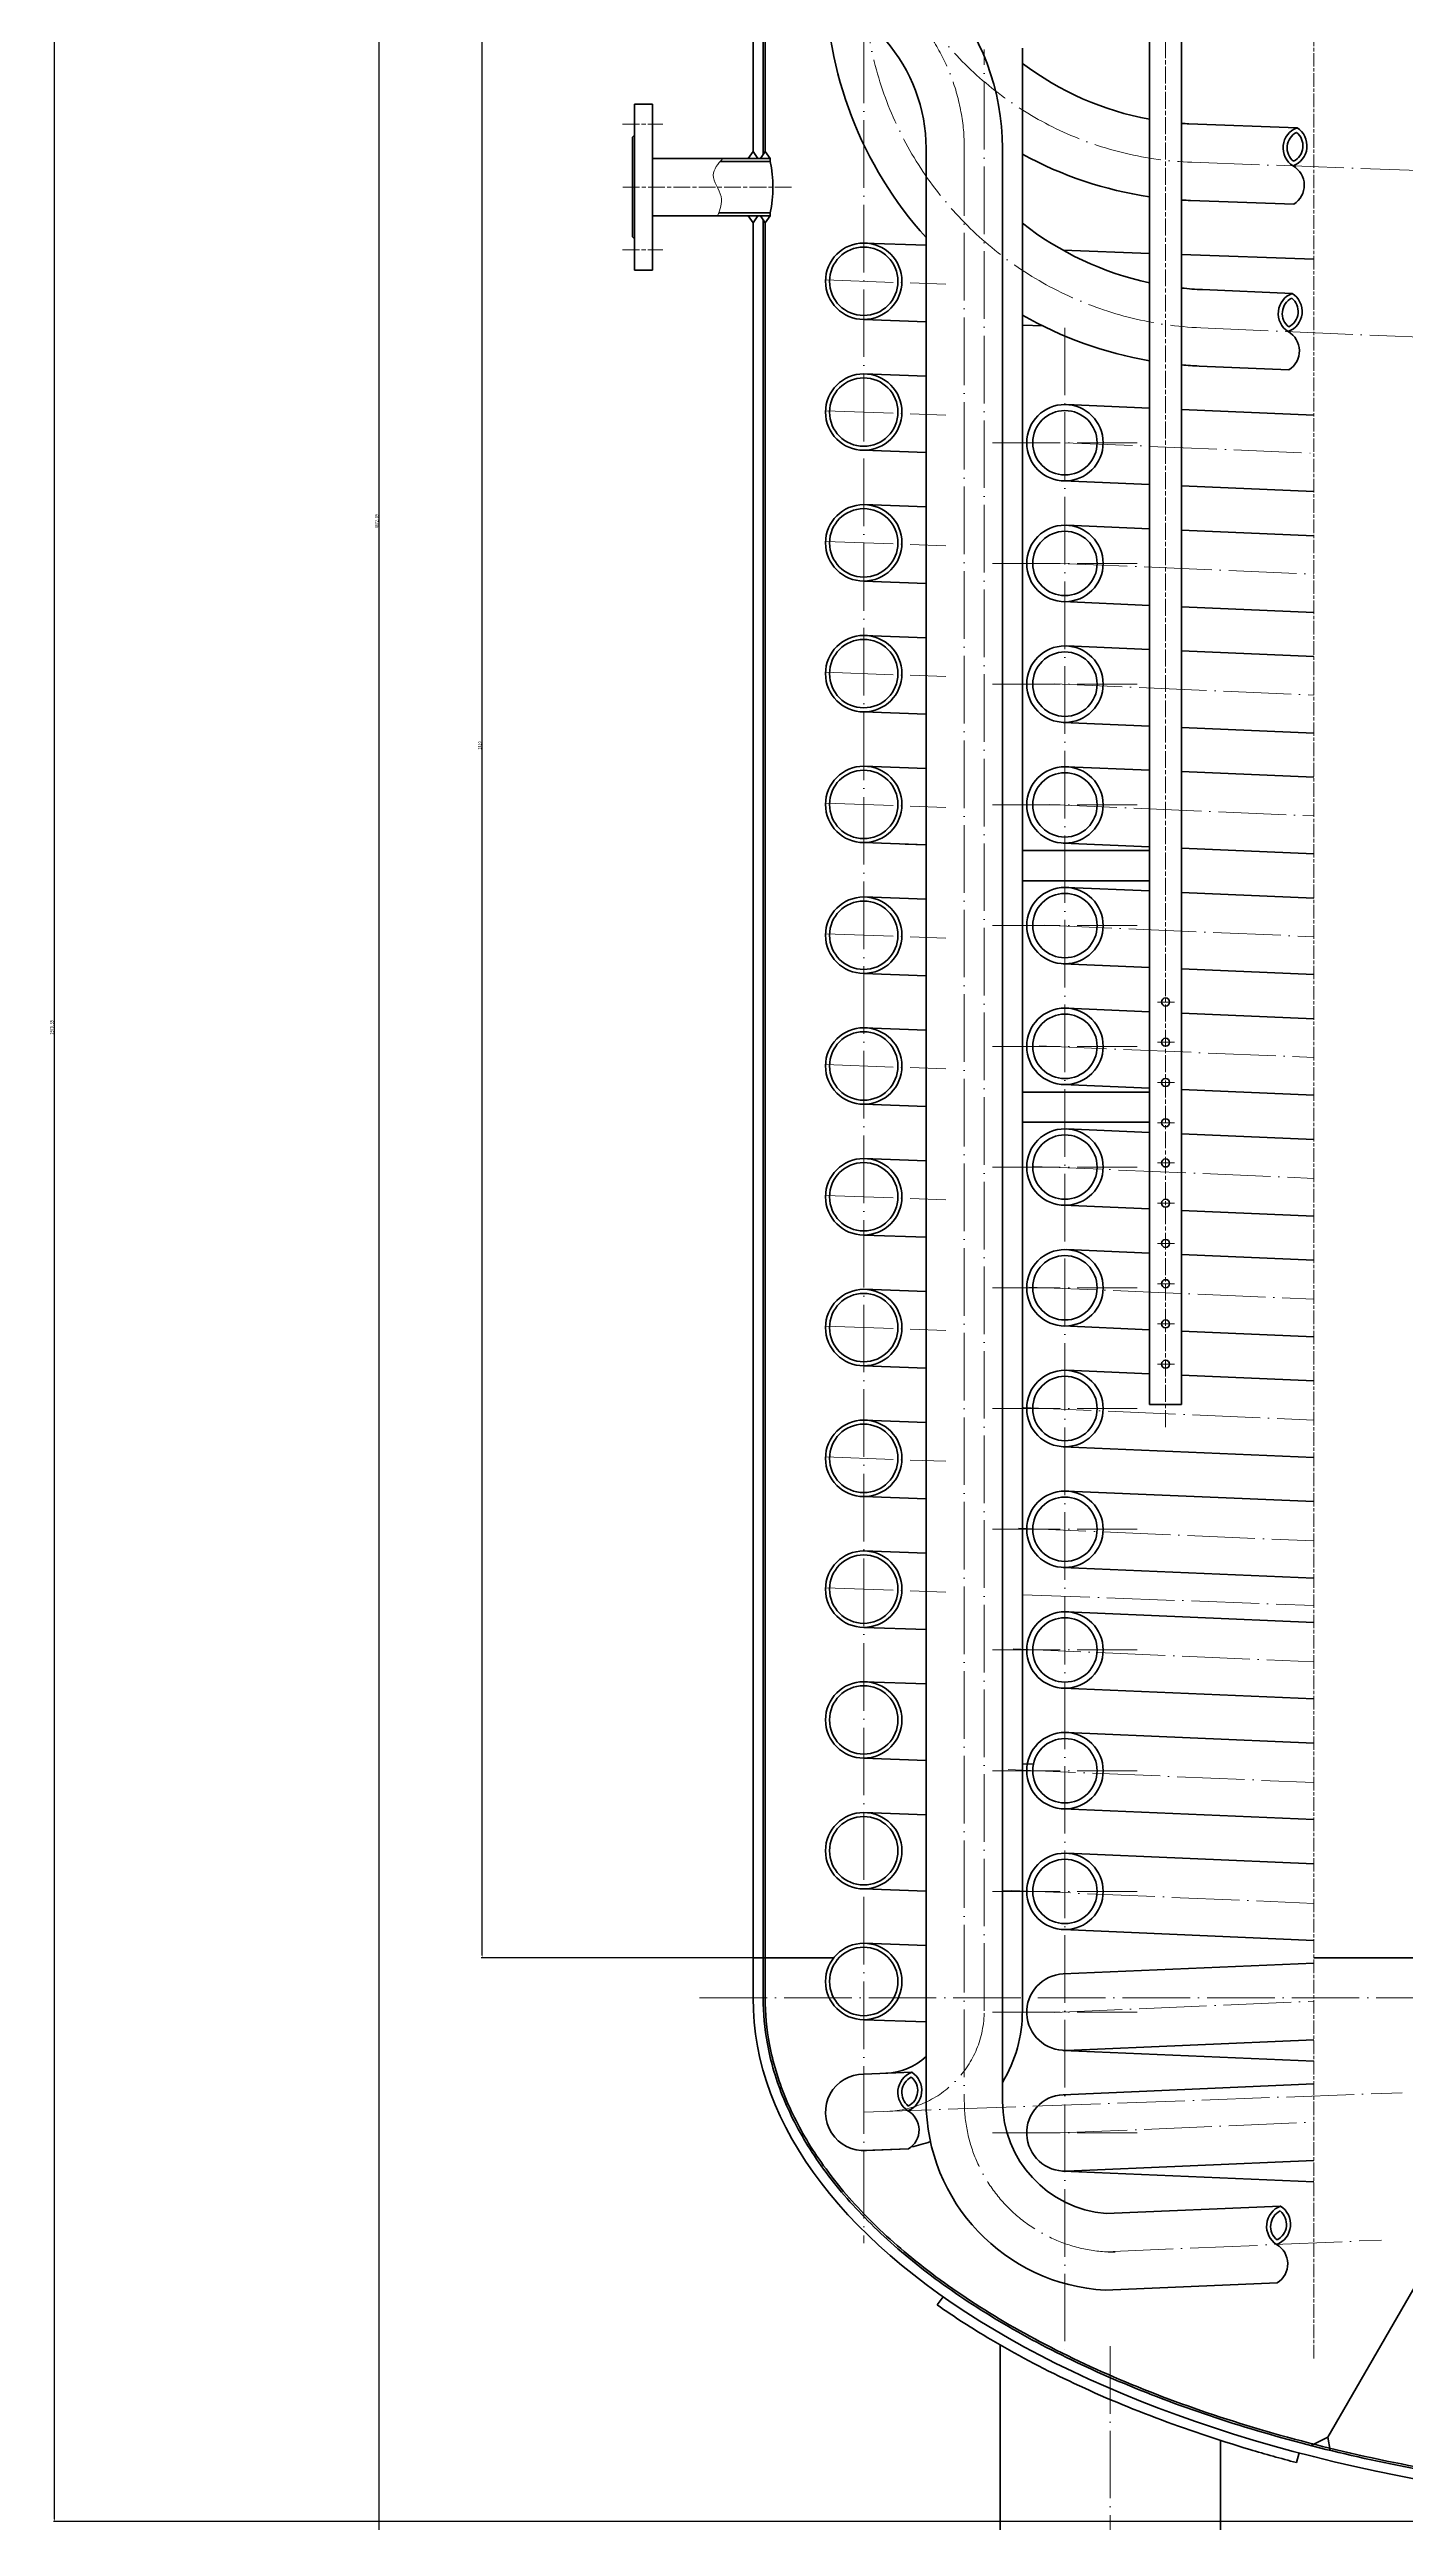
# Model space of a CAD drawing. Header units: millimetres. Extents: x 17368 to 100025, y -24769 to 12950.
# Drawn here: x 64009 to 65357, y -631 to 1827 of the extents above; entities that cross this region are included whole.
import ezdxf

# ---------------------------------------------------------------- set-up
doc = ezdxf.new("R2010")
doc.units = ezdxf.units.MM
doc.header["$LTSCALE"] = 2.8
for name, pattern in [('ACAD_ISO04W100', [30, 24, -3, 0, -3]), ('AM_ISO08W050', [18, 12, -1.5, 3, -1.5]), ('AM_ISO08W050x2', [9, 6, -0.75, 1.5, -0.75])]:
    doc.linetypes.add(name, pattern=pattern)
doc.layers.get('0').update_dxf_attribs({"lineweight": 50})
doc.layers.get('Defpoints').update_dxf_attribs({"lineweight": 50})
for name, color, linetype, lineweight in [('AM_7N', 4, 'AM_ISO08W050', 15), ('red', 1, 'ACAD_ISO04W100', 15), ('细实线', 5, 'Continuous', 15)]:
    doc.layers.add(name, color=color, linetype=linetype, lineweight=lineweight)
doc.styles.add('仿宋体', font='', dxfattribs={"width": 0.7, "height": 3.5})
doc.styles.get('仿宋体').set_extended_font_data('FangSong_GB2312')
doc.dimstyles.new('ISO-25', dxfattribs={"dimtxt": 3.5, "dimasz": 2.5, "dimexe": 1.25, "dimexo": 0.625, "dimtad": 1, "dimdsep": 46, "dimtxsty": '仿宋体', "dimcen": 2.5, "dimadec": 0, "dimazin": 0, "dimtfac": 1, "dimtmove": 0, "dimatfit": 1, "dimfxl": 0, "dimarcsym": 0})

# ---------------------------------------------------------------- blocks, each defined once
blk = doc.blocks.new('*D1258')
at = {"layer": 'Defpoints', "color": 0}
for p in [(64336.6, 3764.2), (64832.3, 3764.2), (65063.3, -908.7)]:
    blk.add_point(p, dxfattribs=at)
at = {"layer": '细实线', "color": 0, "lineweight": -2}
for p, q in [((64831.7, 3764.2), (64335.8, 3764.2)), ((64336.6, -906.2), (64336.6, 3761.7)), ((65062.7, -908.7), (64335.8, -908.7))]:
    blk.add_line(p, q, dxfattribs=at)
at = {"layer": '细实线', "color": 0}
for points in [[(64336.2, 3761.7), (64337.1, 3761.7), (64336.6, 3764.2)], [(64336.2, -906.2), (64337.1, -906.2), (64336.6, -908.7)]]:
    blk.add_solid(points, dxfattribs=at)
at = {"layer": '细实线', "color": 0, "insert": (64334.1, 1358.4), "char_height": 3.5, "attachment_point": 5, "rotation": 90, "style": '仿宋体'}
blk.add_mtext('4672.89', dxfattribs=at)
blk = doc.blocks.new('*D1259')
at = {"layer": 'Defpoints', "color": 0, "lineweight": 15}
for p in [(64439, 2340.4), (64667.7, 2340.4), (64708.3, -69.6)]:
    blk.add_point(p, dxfattribs=at)
at = {"layer": '细实线', "color": 0, "lineweight": -2}
for p, q in [((64667, 2340.4), (64438.2, 2340.4)), ((64439, -67.1), (64439, 2337.9)), ((64707.7, -69.6), (64438.2, -69.6))]:
    blk.add_line(p, q, dxfattribs=at)
at = {"layer": '细实线', "color": 0, "lineweight": 15}
for points in [[(64438.6, 2337.9), (64439.5, 2337.9), (64439, 2340.4)], [(64438.6, -67.1), (64439.5, -67.1), (64439, -69.6)]]:
    blk.add_solid(points, dxfattribs=at)
at = {"layer": '细实线', "color": 0, "insert": (64436.5, 1135.4), "char_height": 3.5, "attachment_point": 5, "rotation": 90, "style": '仿宋体'}
blk.add_mtext('2410', dxfattribs=at)
blk = doc.blocks.new('*D1276')
at = {"layer": 'Defpoints', "color": 0, "lineweight": 15}
for p in [(64013.8, 2340.4), (64667.7, 2340.4), (65618.3, -630)]:
    blk.add_point(p, dxfattribs=at)
at = {"layer": '细实线', "color": 0, "lineweight": -2}
for p, q in [((64667, 2340.4), (64013, 2340.4)), ((64013.8, -627.5), (64013.8, 2337.9)), ((65617.7, -630), (64013, -630))]:
    blk.add_line(p, q, dxfattribs=at)
at = {"layer": '细实线', "color": 0, "lineweight": 15}
for points in [[(64013.4, 2337.9), (64014.2, 2337.9), (64013.8, 2340.4)], [(64013.4, -627.5), (64014.2, -627.5), (64013.8, -630)]]:
    blk.add_solid(points, dxfattribs=at)
at = {"layer": '细实线', "color": 0, "insert": (64011.2, 855.2), "char_height": 3.5, "attachment_point": 5, "rotation": 90, "style": '仿宋体'}
blk.add_mtext('2970.39', dxfattribs=at)

msp = doc.modelspace()

# ---------------------------------------------------------------- linework, layer by layer
for p, q in [((64708.3313, 2106.2781), (64708.3313, 1725.8209)), ((64718.3313, 2110.96338), (64718.3313, 1722.87225)), ((64720.3313, 2108.3021), (64720.3313, 1725.8209)), ((64976.05272, -122.41161), (64976.05272, 1828.61261)), ((65141.58275, 1753.27913), (65249.02669, 1749.38891)), ((64703.3313, 1718.91), (64708.3313, 1725.8209)), ((64708.3313, 1725.8209), (64713.0188, 1718.91)), ((64720.3313, 1725.8209), (64715.6438, 1718.91)), ((64725.3313, 1718.91), (64720.3313, 1725.8209)), ((64880.3313, 1729.04593), (64880.3313, -212.23717)), ((64956.3313, 1729.08854), (64956.3313, -212.23717)), ((64608.3313, 1718.91), (64725.3313, 1718.91)), ((64675.65629, 1715.91), (64725.3313, 1715.91)), ((64725.3313, 1718.91), (64725.3313, 1715.91)), ((65143.10761, 1677.14299), (65245.7587, 1673.43614)), ((64608.3313, 1661.91), (64725.3313, 1661.91)), ((64674.22616, 1664.91), (64725.3313, 1664.91)), ((64703.3313, 1661.91), (64708.3313, 1654.9991)), ((64708.3313, 1654.9991), (64713.0188, 1661.91)), ((64708.3313, 1654.9991), (64708.3313, -69.59)), ((64720.3313, 1654.9991), (64715.6438, 1661.91)), ((64718.3313, 1657.94775), (64718.3313, -69.59)), ((64725.3313, 1661.91), (64720.3313, 1654.9991)), ((64720.3313, 1654.9991), (64720.3313, -69.59)), ((64725.3313, 1664.91), (64725.3313, 1661.91)), ((64880.3313, 1632.57216), (64818.3313, 1634.81105)), ((65102.33121, 1624.5555), (65016.52487, 1627.65406)), ((65265.7798, 1618.65318), (65134.33121, 1623.39994)), ((65154.97213, 1588.51827), (65244.14082, 1584.69676)), ((64880.3313, 1556.57216), (64818.3313, 1558.81105)), ((64996.45313, 1552.37887), (64976.05272, 1553.11555)), ((64880.3313, 1502.56533), (64818.3313, 1504.81105)), ((65151.71798, 1512.58797), (65240.94834, 1508.76381)), ((65019.95838, 1474.30458), (65102.33121, 1470.77431)), ((65134.33121, 1469.40288), (65265.7798, 1463.76937)), ((64880.3313, 1426.57216), (64818.3313, 1428.81105)), ((65016.70422, 1398.37428), (65102.33121, 1394.70455)), ((65134.33121, 1393.33312), (65265.7798, 1387.69961)), ((64880.3313, 1372.5653), (64818.3313, 1374.81105)), ((65019.95838, 1354.30458), (65102.33121, 1350.77431)), ((65134.33121, 1349.40288), (65265.7798, 1343.76937)), ((64880.3313, 1296.57216), (64818.3313, 1298.81105)), ((65016.70422, 1278.37428), (65102.33121, 1274.70455)), ((65134.33121, 1273.33312), (65265.7798, 1267.69961)), ((64880.3313, 1242.5653), (64818.3313, 1244.81105)), ((65019.95838, 1234.30458), (65102.33121, 1230.77431)), ((65134.33121, 1229.40288), (65265.7798, 1223.76937)), ((64880.3313, 1166.57216), (64818.3313, 1168.81105)), ((65016.70422, 1158.37428), (65102.33121, 1154.70455)), ((65134.33121, 1153.33312), (65265.7798, 1147.69961)), ((64880.3313, 1112.57216), (64818.3313, 1114.81105)), ((65019.95838, 1114.30458), (65102.33121, 1110.77431)), ((65134.33121, 1109.40288), (65265.7798, 1103.76937)), ((64880.3313, 1036.57216), (64818.3313, 1038.81105)), ((64880.3313, 1036.57216), (64859.36987, 1037.3291)), ((65016.70422, 1038.37428), (65102.33121, 1034.70455)), ((65134.33121, 1033.33312), (65265.7798, 1027.69961)), ((64976.05272, 1030.8677), (65102.33121, 1030.8677)), ((64880.3313, 982.57216), (64818.3313, 984.81105)), ((64976.05272, 1000.8677), (65102.33121, 1000.8677)), ((65019.95838, 994.30458), (65102.33121, 990.77431)), ((65134.33121, 989.40288), (65265.7798, 983.76937)), ((65016.70422, 918.37428), (65102.33121, 914.70455)), ((65134.33121, 913.33312), (65265.7798, 907.69961)), ((64880.3313, 906.57216), (64818.3313, 908.81105)), ((65019.95838, 874.30458), (65102.33121, 870.77431)), ((65134.33121, 869.40288), (65265.7798, 863.76937)), ((64880.3313, 852.57216), (64818.3313, 854.81105)), ((64976.05272, 790.8677), (65102.33121, 790.8677)), ((65016.70422, 798.37428), (65102.33121, 794.70455)), ((65134.33121, 793.33312), (65265.7798, 787.69961)), ((64880.3313, 776.57216), (64818.3313, 778.81105)), ((64976.05272, 760.8677), (65102.33121, 760.8677)), ((65019.95838, 754.30458), (65102.33121, 750.77431)), ((65134.33121, 749.40288), (65265.7798, 743.76937)), ((64880.3313, 722.57216), (64818.3313, 724.81105)), ((65016.70422, 678.37428), (65102.33121, 674.70455)), ((65134.33121, 673.33312), (65265.7798, 667.69961)), ((64880.3313, 646.57216), (64818.3313, 648.81105)), ((65019.95838, 634.30458), (65102.33121, 630.77431)), ((65134.33121, 629.40288), (65265.7798, 623.76937)), ((64880.3313, 592.57216), (64818.3313, 594.81105)), ((65016.70422, 558.37428), (65102.33121, 554.70455)), ((65134.33121, 553.33312), (65265.7798, 547.69961)), ((64880.3313, 516.57216), (64818.3313, 518.81105)), ((65019.95838, 514.30458), (65102.33121, 510.77431)), ((65134.33121, 509.40288), (65265.7798, 503.76937)), ((64880.3313, 462.57216), (64818.3313, 464.81105)), ((65016.70422, 438.37428), (65265.7798, 427.69961)), ((65019.95838, 394.30458), (65265.7798, 383.76937)), ((64880.3313, 386.57216), (64818.3313, 388.81105)), ((64880.3313, 332.57216), (64818.3313, 334.81105)), ((65016.70422, 318.37428), (65265.7798, 307.69961)), ((65019.95838, 274.30458), (65265.7798, 263.76937)), ((64880.3313, 256.57216), (64818.3313, 258.81105)), ((64880.3313, 202.57216), (64818.3313, 204.81105)), ((65016.70422, 198.37428), (65265.7798, 187.69961)), ((65019.95838, 154.30458), (65265.7798, 143.76937)), ((64880.3313, 126.57216), (64818.3313, 128.81105)), ((64987.51098, 122.70178), (64976.05272, 123.11555)), ((64880.3313, 72.57216), (64818.3313, 74.81105)), ((65016.70422, 78.37428), (65265.7798, 67.69961)), ((65019.95838, 34.30458), (65265.7798, 23.76937)), ((64880.3313, -3.42784), (64818.3313, -1.18895)), ((65016.70422, -41.62572), (65265.7798, -52.30039)), ((64708.3313, -69.59), (64788.54725, -69.59)), ((64708.3313, -69.59), (64708.3313, -109.59)), ((64718.3313, -69.59), (64718.3313, -109.59)), ((64720.3313, -69.59), (64720.3313, -109.59)), ((64880.3313, -57.42784), (64818.3313, -55.18895)), ((65265.7798, -69.59), (65580.83183, -69.59)), ((65016.70422, -85.69542), (65265.7798, -75.02076)), ((64880.3313, -133.42784), (64818.3313, -131.18895)), ((64880.3313, -133.42784), (64859.36987, -132.6709)), ((65016.70422, -161.62572), (65265.7798, -172.30039)), ((65019.95838, -161.62572), (65265.7798, -151.09052)), ((64818.3313, -185.18895), (64866.08453, -183.46453)), ((64818.3313, -185.18895), (64866.08453, -183.46453)), ((65016.70422, -205.69542), (65265.7798, -195.02076)), ((64818.3313, -261.18895), (64862.94611, -259.57786)), ((64821.07217, -261.08998), (64862.94514, -259.57847)), ((65016.70422, -281.62572), (65265.7798, -292.30039)), ((65019.95838, -281.62572), (65265.7798, -271.09052)), ((65438.13137, -271.59), (65279.57749, -546.21338)), ((65059.27936, -323.87078), (65232.65383, -316.44044)), ((65058.43719, -399.97663), (65229.46731, -392.64677)), ((64891.41051, -414.69713), (64897.17312, -406.52461)), ((64953.8313, -454.43492), (64953.8313, -888.68015)), ((65172.8313, -549.3146), (65172.8313, -888.68015)), ((65248.56403, -571.41073), (65251.11176, -561.74093)), ((65263.0704, -554.51863), (65279.57749, -546.21338)), ((65279.57749, -546.21338), (65282.12876, -559.28381))]:
    msp.add_line(p, q)
for centre, radius in [((64818.3313, 1596.81105), 38), ((64818.3313, 1596.81105), 34), ((64818.3313, 1466.81105), 38), ((64818.3313, 1466.81105), 34), ((65018.3313, 1436.33943), 38), ((65018.3313, 1436.33943), 32), ((64818.3313, 1336.81105), 38), ((64818.3313, 1336.81105), 34), ((65018.3313, 1316.33943), 38), ((65018.3313, 1316.33943), 32), ((64818.3313, 1206.81105), 38), ((64818.3313, 1206.81105), 34), ((65018.3313, 1196.33943), 38), ((65018.3313, 1196.33943), 32), ((64818.3313, 1076.81105), 38), ((64818.3313, 1076.81105), 34), ((65018.3313, 1076.33943), 38), ((65018.3313, 1076.33943), 32), ((64818.3313, 946.81105), 38), ((65018.3313, 956.33943), 38), ((65018.3313, 956.33943), 32), ((64818.3313, 946.81105), 34), ((65018.3313, 836.33943), 38), ((65018.3313, 836.33943), 32), ((64818.3313, 816.81105), 38), ((64818.3313, 816.81105), 34), ((65018.3313, 716.33943), 38), ((65018.3313, 716.33943), 32), ((64818.3313, 686.81105), 38), ((64818.3313, 686.81105), 34), ((65018.3313, 596.33943), 38), ((65018.3313, 596.33943), 32), ((64818.3313, 556.81105), 38), ((64818.3313, 556.81105), 34), ((65018.3313, 476.33943), 38), ((65018.3313, 476.33943), 32), ((64818.3313, 426.81105), 38), ((64818.3313, 426.81105), 34), ((65018.3313, 356.33943), 38), ((65018.3313, 356.33943), 32), ((64818.3313, 296.81105), 38), ((64818.3313, 296.81105), 34), ((65018.3313, 236.33943), 38), ((65018.3313, 236.33943), 32), ((64818.3313, 166.81105), 38), ((64818.3313, 166.81105), 34), ((65018.3313, 116.33943), 38), ((65018.3313, 116.33943), 32), ((64818.3313, 36.81105), 38), ((64818.3313, 36.81105), 34), ((65018.3313, -3.66057), 38), ((65018.3313, -3.66057), 32), ((64818.3313, -93.18895), 38), ((64818.3313, -93.18895), 34)]:
    msp.add_circle(centre, radius)
for centre, radius, start, end in [((65168.3313, 1900.23214), 388, 180, 222.07502205), ((64717.10203, 1728.84366), 239.22939, 0.05864926, 41.23488694), ((64717.10203, 1728.84366), 163.22939, 0.06394757, 41.23488694), ((65156.75464, 2052.89524), 300, 232.96234728, 259.54801704), ((65156.75464, 2052.89524), 300, 265.71344229, 267.10114563), ((65256.44643, 1729.46921), 21.25669, 110.42946866, 237.78897429), ((65237.69674, 1731.40375), 21.25638, 290.42778637, 57.79065658), ((65156.75464, 2052.89524), 376, 241.27604347, 261.67759299), ((65256.44132, 1729.46672), 17.25186, 117.20333548, 231.01394187), ((65237.70095, 1731.40049), 17.25186, 297.20333548, 51.01394187), ((64608.54857, 1690.41), 119.53433, 347.68255596, 12.31744404), ((65234.04928, 1692.26771), 22.17517, 301.87323251, 60.06283083), ((65156.75464, 2052.89524), 376, 266.58103515, 267.92673002), ((65168.3313, 1900.23214), 312, 231.95519544, 257.78745707), ((65168.3313, 1900.23214), 312, 263.74378739, 267.54596833), ((65251.63158, 1564.80882), 21.25186, 110.42021649, 237.79706086), ((65251.63158, 1564.80882), 17.25186, 117.20333548, 231.01394187), ((65232.89122, 1566.7426), 21.25186, 290.42021649, 57.79706086), ((65232.89122, 1566.7426), 17.25186, 297.20333548, 51.01394187), ((65168.3313, 1900.23214), 388, 240.29309476, 260.20617278), ((65229.2274, 1527.60265), 22.18744, 301.88858715, 60.04488084), ((65168.3313, 1900.23214), 388, 264.97277399, 267.54596833), ((65018.3313, -123.66057), 38, 92.45403167, 272.45403167), ((64838.05272, -122.41161), 138, 328.99153097, 0), ((64838.05272, -122.41161), 62, 272.06811562, 312.99328072), ((64818.3313, -223.18895), 38, 90, 274.13623125), ((64873.72677, -203.5164), 21.45883, 110.86300736, 237.45446434), ((64873.5081, -203.62283), 17.25186, 117.20333548, 231.01394187), ((64854.6006, -201.55972), 21.43167, 290.71830515, 57.59916655), ((64854.76773, -201.68906), 17.25186, 297.20333548, 51.01394187), ((65068.3313, -212.23717), 188, 180, 266.98322882), ((65068.3313, -212.23717), 112, 180, 265.3642462), ((65018.3313, -243.66057), 38, 92.45403167, 272.45403167), ((64851.11606, -240.82184), 22.17517, 301.87323251, 60.06283083), ((64838.05272, -122.41161), 138, 281.50116851, 289.73487833), ((65240.35442, -336.52646), 21.51156, 110.97586649, 237.3679351), ((65221.13024, -334.56421), 21.47706, 290.79312815, 57.55067344), ((65240.08002, -336.65984), 17.25186, 117.20333548, 231.01394187), ((65221.33965, -334.72607), 17.25186, 297.20333548, 51.01394187), ((65217.68798, -373.85886), 22.17517, 301.87323251, 60.06283083)]:
    msp.add_arc(centre, radius, start, end)
msp.add_ellipse((65718.3313, -109.59), major_axis=(-1010, 0), ratio=0.504950495, start_param=0, end_param=1.4517031249)
for points, knots in [([(64718.3313, -109.59), (64718.3313, -124.77689), (64719.729, -139.96411), (64725.89936, -173.39022), (64731.31261, -191.61032), (64746.20053, -227.73927), (64755.67624, -245.64765), (64778.62434, -280.92632), (64792.09691, -298.29573), (64822.90237, -332.252), (64840.23498, -348.8383), (64878.5557, -380.98965), (64899.54347, -396.55446), (64944.91185, -426.44177), (64969.29217, -440.76419), (65021.13469, -467.96766), (65048.59667, -480.84868), (65106.25071, -504.99394), (65136.44258, -516.25815), (65199.16982, -537.01879), (65231.70502, -546.5152), (65298.70309, -563.61439), (65333.16579, -571.21716), (65403.57922, -584.42917), (65439.52976, -590.03838), (65512.46092, -599.18996), (65549.44135, -602.73231), (65590.57517, -605.47659), (65594.45186, -605.72361), (65598.3313, -605.9592)], [0, 0, 0, 0, 0.0929437775, 0.0929437775, 0.2051512311, 0.2051512311, 0.3173586846, 0.3173586846, 0.4295661382, 0.4295661382, 0.5417735918, 0.5417735918, 0.6539810454, 0.6539810454, 0.7661884989, 0.7661884989, 0.8783959525, 0.8783959525, 0.9906034061, 0.9906034061, 1.1028108596, 1.1028108596, 1.2150183132, 1.2150183132, 1.3272257668, 1.3272257668, 1.4394332203, 1.4394332203, 1.4510986181, 1.4510986181, 1.4510986181, 1.4510986181]), ([(64720.3313, -109.59), (64720.3313, -125.04756), (64721.7908, -140.50556), (64728.07174, -173.65934), (64733.36729, -191.34274), (64747.71528, -226.17003), (64756.71095, -243.31786), (64778.6373, -277.5083), (64791.6498, -294.54064), (64821.94122, -328.46777), (64839.35582, -345.33643), (64878.65475, -378.60552), (64900.67381, -394.96944), (64949.2102, -426.80754), (64975.84451, -442.23936), (65033.3258, -471.70369), (65064.24982, -485.6997), (65129.3662, -511.66596), (65163.55676, -523.63728), (65234.66587, -545.35523), (65271.58297, -555.10273), (65347.56282, -572.21367), (65386.62469, -579.57745), (65466.27939, -591.80196), (65506.8718, -596.66236), (65563.44, -601.58315), (65579.03302, -602.7491), (65594.67236, -603.72921)], [0, 0, 0, 0, 0.0953708949, 0.0953708949, 0.2051019215, 0.2051019215, 0.3131724379, 0.3131724379, 0.4235577031, 0.4235577031, 0.5378247607, 0.5378247607, 0.6560410394, 0.6560410394, 0.7778805706, 0.7778805706, 0.902345946, 0.902345946, 1.0268113214, 1.0268113214, 1.1512766968, 1.1512766968, 1.2757420722, 1.2757420722, 1.4002074476, 1.4002074476, 1.4473047839, 1.4473047839, 1.4473047839, 1.4473047839]), ([(64891.41051, -414.69713), (64908.19273, -426.53042), (64925.94424, -437.99171), (64969.03662, -463.5178), (64995.02605, -477.29052), (65049.80478, -503.28224), (65078.594, -515.50112), (65138.6271, -538.24685), (65169.87084, -548.77359), (65217.39944, -562.93673), (65232.87637, -567.27747), (65248.56403, -571.41073)], [0.62146224446, 0.62146224446, 0.62146224446, 0.62146224446, 0.70591024004, 0.70591024004, 0.81649277235, 0.81649277235, 0.92707530467, 0.92707530467, 1.03765783699, 1.03765783699, 1.08987777027, 1.08987777027, 1.08987777027, 1.08987777027])]:
    msp.add_open_spline(points, degree=3, knots=knots)
at = {"layer": 'AM_7N', "linetype": 'AM_ISO08W050x2'}
for p, q in [((65118.3313, 457.8534), (65118.3313, 2625.8105)), ((64578.5132, 1752.91), (64618.6722, 1752.91)), ((64578.725, 1690.41), (64746.6705, 1690.41)), ((64578.5132, 1627.91), (64618.6722, 1627.91)), ((65127.11707, 880.41), (65109.54553, 880.41)), ((65127.11707, 840.41), (65109.54553, 840.41)), ((65127.11707, 800.41), (65109.54553, 800.41)), ((65127.11698, 760.41), (65109.54543, 760.41)), ((65127.11707, 720.41), (65109.54553, 720.41)), ((65127.11707, 680.41), (65109.54553, 680.41)), ((65127.11707, 640.41), (65109.54553, 640.41)), ((65127.11707, 600.41), (65109.54553, 600.41)), ((65127.11698, 560.41), (65109.54543, 560.41)), ((65127.11707, 520.41), (65109.54553, 520.41))]:
    msp.add_line(p, q, dxfattribs=at)
at = {"layer": 'AM_7N', "linetype": 'AM_ISO08W050x2', "lineweight": 18, "ltscale": 0.8}
msp.add_line((65265.7798, -467.8468), (65265.7798, 1884.1235), dxfattribs=at)
at = {"layer": 'red'}
for p, q in [((64818.3313, 2093.3685), (64818.3313, -353.14934)), ((64938.05272, -122.41161), (64938.05272, 1827.23998)), ((64918.3313, 1729.06825), (64918.3313, -212.23717)), ((65144.52665, 1715.1165), (66660.99793, 1660.35504)), ((64780.35605, 1598.18238), (64900.05272, 1593.86)), ((65018.3313, 1550.66275), (65018.3313, -463.87586)), ((65018.3313, 1550.66275), (65018.3313, -463.87586)), ((65153.34506, 1550.55312), (66418.3313, 1496.33943)), ((64780.35605, 1468.18238), (64900.05272, 1463.86)), ((64946.46659, 1436.33943), (65090.19601, 1436.33943)), ((65018.3313, 1436.33943), (65265.7798, 1425.73449)), ((64780.35605, 1338.18238), (64900.05272, 1333.86)), ((64946.46659, 1316.33943), (65090.19601, 1316.33943)), ((65013.19316, 1316.44948), (65265.7798, 1305.62434)), ((64780.35605, 1208.18238), (64900.05272, 1203.86)), ((64946.46659, 1196.33943), (65090.19601, 1196.33943)), ((65008.05502, 1196.55953), (65265.7798, 1185.51418)), ((64780.35605, 1078.18238), (64900.05272, 1073.86)), ((64946.46659, 1076.33943), (65090.19601, 1076.33943)), ((65002.91688, 1076.66958), (65265.7798, 1065.40403)), ((64780.35605, 948.18238), (64900.05272, 943.86)), ((64946.46659, 956.33943), (65090.19601, 956.33943)), ((64997.77874, 956.77964), (65265.7798, 945.29388)), ((64946.46659, 836.33943), (65090.19601, 836.33943)), ((64992.6406, 836.88969), (65265.7798, 825.18372)), ((64780.35605, 818.18238), (64900.05272, 813.86)), ((64946.46659, 716.33943), (65090.19601, 716.33943)), ((64987.50246, 716.99974), (65265.7798, 705.07357)), ((64780.35605, 688.18238), (64900.05272, 683.86)), ((64946.46659, 596.33943), (65090.19601, 596.33943)), ((64982.36432, 597.10979), (65265.7798, 584.96342)), ((64780.35605, 558.18238), (64900.05272, 553.86)), ((64946.46659, 476.33943), (65090.19601, 476.33943)), ((64977.22618, 477.21985), (65265.7798, 464.85326)), ((64780.35605, 428.18238), (64900.05272, 423.86)), ((64946.46659, 356.33943), (65090.19601, 356.33943)), ((64972.08803, 357.3299), (65265.7798, 344.74311)), ((64780.35605, 298.18238), (64900.05272, 293.86)), ((64976.05272, 291.11555), (65265.7798, 280.65318)), ((64946.46659, 236.33943), (65090.19601, 236.33943)), ((64966.94989, 237.43995), (65265.7798, 224.63295)), ((64946.46659, 116.33943), (65090.19601, 116.33943)), ((64961.81175, 117.55), (65265.7798, 104.5228)), ((64946.46659, -3.66057), (65090.19601, -3.66057)), ((64956.67361, -2.33994), (65265.7798, -15.58735)), ((64655.05488, -109.59), (66781.60772, -109.59)), ((65008.05502, -123.88068), (65265.7798, -112.83533)), ((64946.46659, -123.66057), (65090.19601, -123.66057)), ((64818.3313, -223.18895), (65353.62075, -203.85906)), ((64946.46659, -243.66057), (65090.19601, -243.66057)), ((65013.19316, -243.77063), (65265.7798, -232.94549)), ((65058.72656, -361.92935), (65333.16567, -350.16767)), ((65063.3313, -455.61821), (65063.3313, -957.83399))]:
    msp.add_line(p, q, dxfattribs=at)
for centre, radius, start, end in [((65156.75464, 2052.89524), 338, 180, 267.92673002), ((65168.3313, 1900.23214), 350, 180, 267.54596833), ((64717.10203, 1728.84366), 201.22939, 0.06394757, 41.23488694), ((64838.05272, -122.41161), 100, 272.06811562, 0), ((65068.3313, -212.23717), 150, 180, 272.45403167)]:
    msp.add_arc(centre, radius, start, end, dxfattribs=at)
at = {"layer": '细实线', "color": 7, "linetype": 'Continuous', "lineweight": 50}
for p, q in [((65102.33121, 2589.41), (65102.33121, 480.41)), ((65134.33121, 2589.41), (65134.33121, 480.41)), ((64590.3313, 1772.91), (64608.3313, 1772.90993)), ((64590.3313, 1772.91), (64590.3313, 1690.41)), ((64608.3313, 1772.90993), (64608.3313, 1607.90993)), ((64588.3313, 1739.91), (64590.3313, 1741.91)), ((64588.3313, 1739.91), (64588.3313, 1640.91)), ((64590.3313, 1607.91), (64590.3313, 1690.41)), ((64588.3313, 1640.91), (64590.3313, 1638.91)), ((64590.3313, 1607.91), (64608.3313, 1607.90993)), ((65134.33121, 480.41), (65102.33121, 480.41))]:
    msp.add_line(p, q, dxfattribs=at)
for centre in [(65118.3313, 880.41), (65118.3313, 840.41), (65118.3313, 800.41), (65118.33121, 760.41), (65118.3313, 720.41), (65118.3313, 680.41), (65118.3313, 640.41), (65118.3313, 600.41), (65118.33121, 560.41), (65118.3313, 520.41)]:
    msp.add_circle(centre, 4, dxfattribs=at)
at = {"layer": '细实线', "color": 5, "linetype": 'Continuous', "lineweight": 15}
msp.add_spline([(64678.2372, 1718.91), (64668.73094, 1702.44468), (64676.55319, 1680.95324), (64673.1456, 1661.91)], degree=3, dxfattribs=at)

# ---------------------------------------------------------------- dimensions: what is measured, and where the dimension line sits
at = {"layer": '细实线'}
dim = msp.add_linear_dim(base=(64336.64582, 3764.21), p1=(65063.3313, -908.68015), p2=(64832.3313, 3764.21), angle=90, dimstyle='ISO-25', override={"dimexe": 0.8, "dimgap": 0.8}, dxfattribs=at)
dim.commit()
dim.dimension.update_dxf_attribs({"geometry": '*D1258', "text_midpoint": (64336.64582, 1358.40876), "dimtype": 160})
for base, p1, picture, middle in [((64013.7733, 2340.41), (65618.3313, -629.97756), '*D1276', (64011.2233, 855.21622)), ((64439.0392, 2340.41), (64708.3313, -69.59), '*D1259', (64436.4892, 1135.41))]:
    dim = msp.add_linear_dim(base=base, p1=p1, p2=(64667.6721, 2340.41), angle=90, dimstyle='ISO-25', override={"dimexe": 0.8, "dimgap": 0.8}, dxfattribs=at)
    dim.commit()
    dim.dimension.update_dxf_attribs({"geometry": picture, "text_midpoint": middle})

doc.saveas('drawing.dxf')
